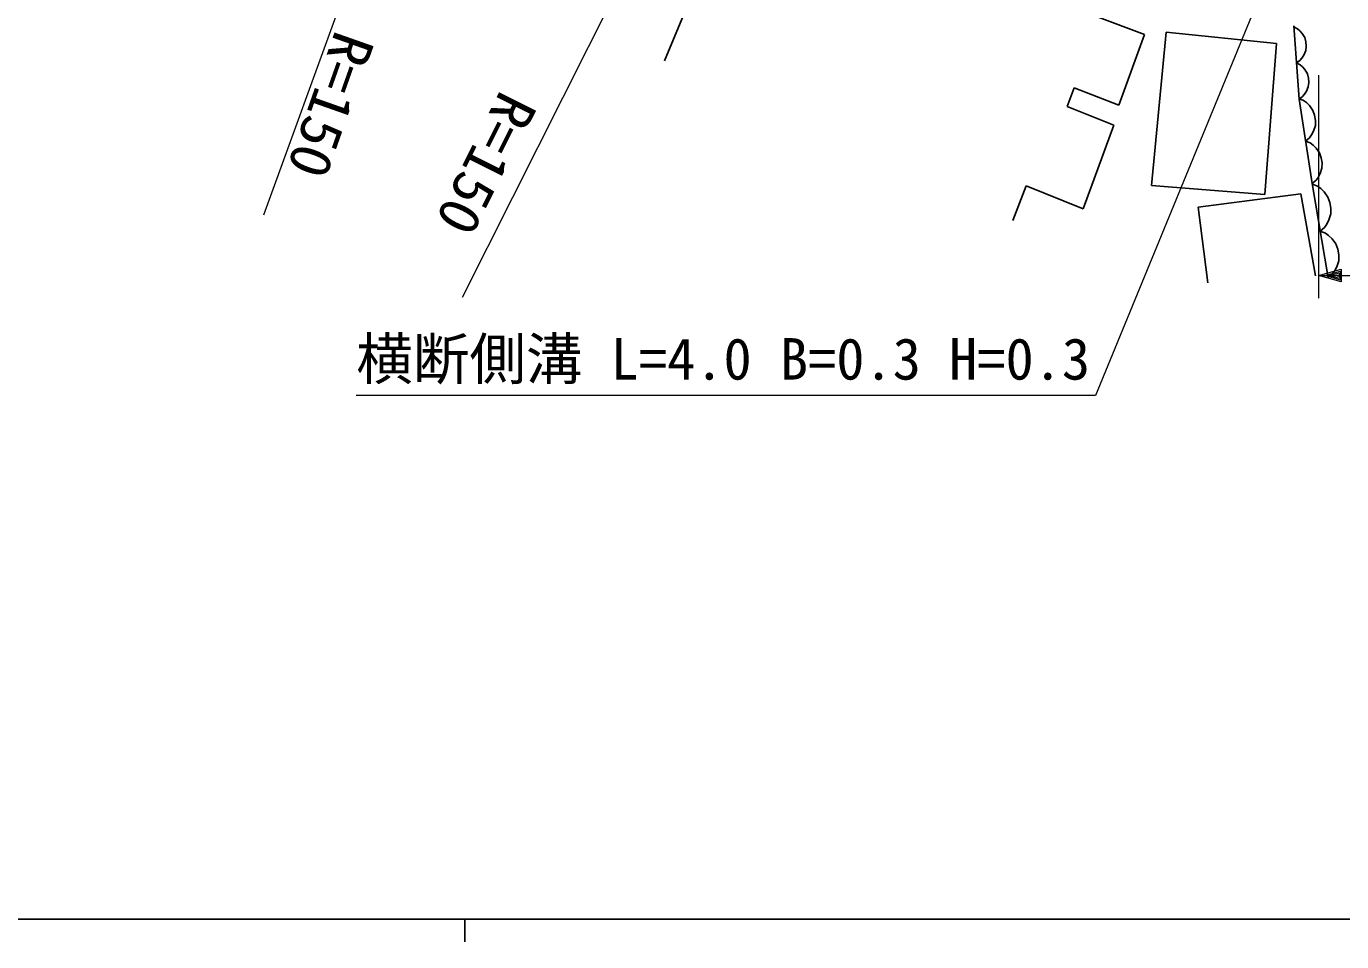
# Model space of a CAD drawing. Units: millimetres, scale not verified. Extents: x 40000 to 680000, y 20000 to 380000.
# Drawn here: x 248608 to 306768, y 204000 to 244484 of the extents above; entities that cross this region are included whole.
import ezdxf
from ezdxf.enums import TextEntityAlignment as Align

# ---------------------------------------------------------------- set-up
doc = ezdxf.new("R2010")
doc.units = ezdxf.units.MM
doc.header["$LTSCALE"] = 1000
for name, color, linetype, lineweight in [('M-BGD', 7, 'Continuous', 25), ('M-STR-HTXT', 7, 'Continuous', 13), ('M-TTL-BAND', 7, 'Continuous', 25)]:
    doc.layers.add(name, color=color, linetype=linetype, lineweight=lineweight)
doc.styles.add('ＭＳ ゴシック', font='')
doc.styles.get('ＭＳ ゴシック').set_extended_font_data('MS Gothic')

msp = doc.modelspace()

# ---------------------------------------------------------------- linework, layer by layer
at = {"layer": 'M-BGD'}
for p, q in [((281480, 250387), (298052, 244115)), ((277815, 245332), (276824, 242955)), ((304882, 241268), (304648, 244508)), ((304818, 244375), (304652, 244459)), ((304921, 244286), (304818, 244375)), ((305026, 244165), (304921, 244286)), ((298052, 244115), (296920, 240991)), ((298362, 237437), (299007, 244220)), ((299007, 244220), (303887, 243729)), ((303887, 243729), (303365, 237038)), ((305135, 243981), (305026, 244165)), ((305181, 243792), (305135, 243981)), ((305195, 243600), (305181, 243792)), ((305008, 243073), (305095, 243208)), ((305095, 243208), (305177, 243406)), ((305177, 243406), (305195, 243600)), ((304767, 242863), (304919, 242971)), ((304933, 242779), (304767, 242863)), ((304919, 242971), (305008, 243073)), ((305036, 242690), (304933, 242779)), ((305141, 242570), (305036, 242690)), ((305250, 242385), (305141, 242570)), ((305296, 242196), (305250, 242385)), ((305292, 241810), (305310, 242004)), ((305310, 242004), (305296, 242196)), ((294939, 241755), (294627, 240934)), ((296920, 240991), (294939, 241755)), ((304882, 241268), (305035, 241375)), ((305035, 241375), (305123, 241477)), ((305123, 241477), (305210, 241612)), ((305210, 241612), (305292, 241810)), ((294627, 240934), (296694, 240113)), ((305084, 241202), (304879, 241285)), ((305466, 237531), (304882, 241268)), ((305215, 241107), (305084, 241202)), ((305351, 240974), (305215, 241107)), ((305499, 240767), (305351, 240974)), ((305571, 240547), (305499, 240767)), ((305606, 240322), (305571, 240547)), ((305604, 240091), (305606, 240322)), ((296694, 240113), (295335, 236405)), ((305343, 239550), (305438, 239680)), ((305438, 239680), (305527, 239848)), ((305527, 239848), (305604, 240091)), ((305172, 239408), (305343, 239550)), ((305378, 239325), (305172, 239408)), ((305508, 239230), (305378, 239325)), ((305644, 239097), (305508, 239230)), ((305792, 238889), (305644, 239097)), ((305865, 238670), (305792, 238889)), ((305900, 238445), (305865, 238670)), ((305731, 237803), (305820, 237971)), ((305820, 237971), (305897, 238214)), ((305897, 238214), (305900, 238445)), ((292816, 237424), (292221, 235896)), ((295335, 236405), (292816, 237424)), ((303365, 237038), (298362, 237437)), ((305466, 237531), (305636, 237673)), ((306166, 233356), (305466, 237531)), ((305699, 237409), (305471, 237498)), ((305636, 237673), (305731, 237803)), ((305844, 237305), (305699, 237409)), ((305996, 237160), (305844, 237305)), ((300419, 236486), (304961, 237069)), ((304961, 237069), (305605, 233448)), ((306162, 236933), (305996, 237160)), ((306245, 236691), (306162, 236933)), ((300848, 233141), (300419, 236486)), ((306205, 235918), (306287, 236187)), ((306287, 236443), (306245, 236691)), ((306287, 236187), (306287, 236443)), ((305819, 235427), (306005, 235586)), ((306005, 235586), (306108, 235731)), ((306108, 235731), (306205, 235918)), ((306047, 235337), (305819, 235427)), ((306192, 235234), (306047, 235337)), ((306344, 235089), (306192, 235234)), ((306510, 234862), (306344, 235089)), ((306593, 234620), (306510, 234862)), ((306635, 234371), (306593, 234620)), ((306456, 233660), (306552, 233847)), ((306552, 233847), (306635, 234116)), ((306635, 234116), (306635, 234371)), ((306166, 233356), (306353, 233515)), ((306353, 233515), (306456, 233660))]:
    msp.add_line(p, q, dxfattribs=at)
at = {"layer": 'M-STR-HTXT'}
for p, q in [((259112, 236144), (269436, 264572)), ((281460, 259513), (267877, 232486)), ((304037, 248017), (295881, 228160)), ((305749, 242317), (305749, 232457)), ((305749, 233457), (306749, 233737)), ((306749, 233177), (305749, 233457)), ((305749, 233457), (535880, 233457)), ((306029, 233457), (306709, 233657)), ((306709, 233257), (306029, 233457)), ((306189, 233457), (306669, 233577)), ((306669, 233337), (306189, 233457)), ((306429, 233457), (306629, 233497)), ((306629, 233417), (306429, 233457)), ((306629, 233497), (306629, 233417)), ((306669, 233577), (306669, 233337)), ((306709, 233657), (306709, 233257)), ((306749, 233737), (306749, 233177)), ((295881, 228160), (263198, 228160))]:
    msp.add_line(p, q, dxfattribs=at)
at = {"layer": 'M-TTL-BAND'}
for p, q in [((40000, 205000), (579000, 205000)), ((268000, 205000), (268000, 204000))]:
    msp.add_line(p, q, dxfattribs=at)

# ---------------------------------------------------------------- texts
at = {"layer": 'M-STR-HTXT', "style": 'ＭＳ ゴシック', "width": 1.05}
for rotation, p in [(250.6, (261775, 244567)), (243.4, (269101, 241983))]:
    msp.add_text('R=150', height=1833, rotation=rotation, dxfattribs=at).set_placement(p, align=Align.BOTTOM_LEFT)
at = {"layer": 'M-STR-HTXT', "style": 'ＭＳ ゴシック'}
msp.add_text('横断側溝 L=4.0 B=0.3 H=0.3', height=1833, dxfattribs=at).set_placement((263198, 228309), align=Align.BOTTOM_LEFT)

doc.saveas('drawing.dxf')
